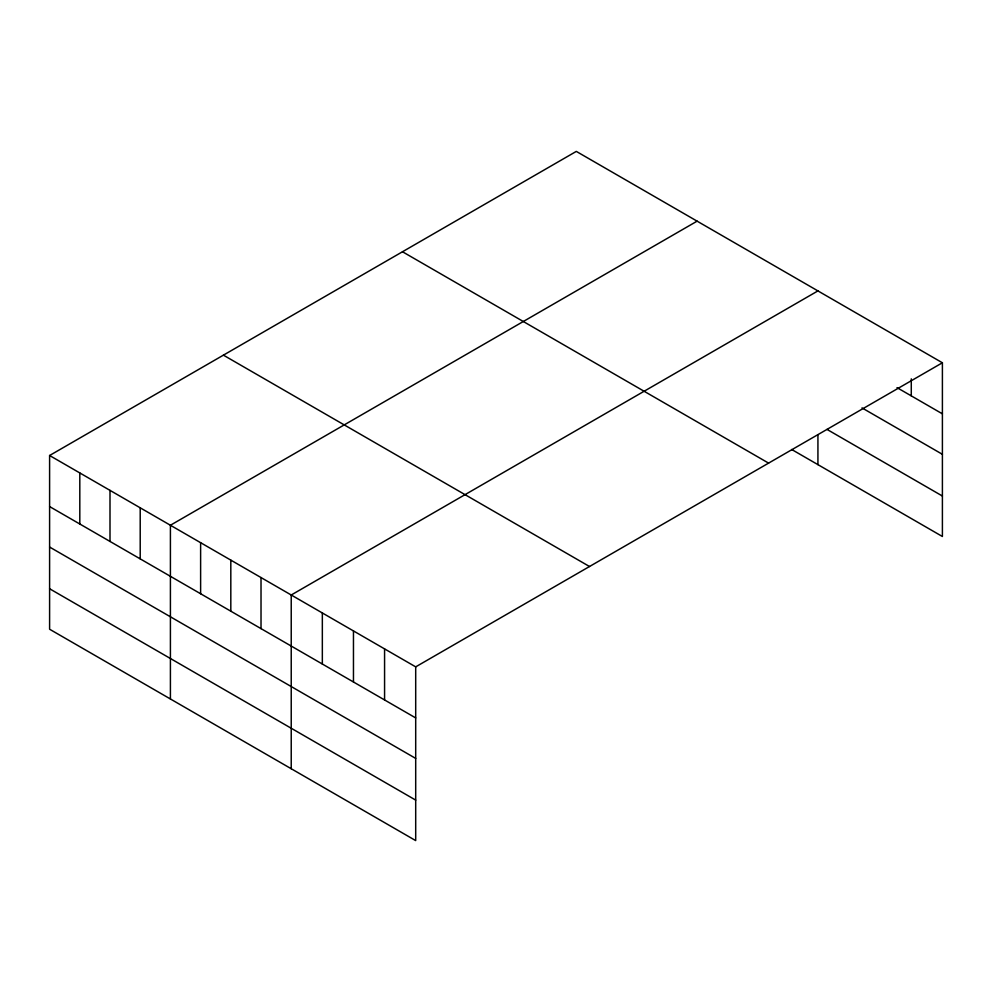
<?xml version="1.0" encoding="UTF-8"?>
<svg xmlns="http://www.w3.org/2000/svg" width="992" height="992" viewBox="0 0 992 992"><rect width="100%" height="100%" fill="white"/><g stroke="black" fill="none" stroke-linecap="round" stroke-linejoin="round"><path stroke-width="1.49" d="M49.6 455.502L415.698 666.86L415.698 840.596L49.6 629.226L49.6 455.502L576.302 151.404L942.4 362.774L942.4 536.498L791.666 449.475M697.116 221.154L170.413 525.252L170.413 698.976M817.929 290.904L291.226 595.002L291.226 768.726M415.698 666.86L942.4 362.774M897.016 387.636L942.4 413.838M862.011 407.898L942.4 454.311M827.006 429.4L942.4 496.025M402.492 251.757L768.589 463.115M223.411 355.148L589.508 566.506M49.6 506.565L415.698 717.923M49.6 547.038L415.698 758.409M49.6 588.752L415.698 800.11M911.276 378.845L911.276 395.87M817.929 434.657L817.929 464.64M384.574 648.892L384.574 699.955M353.462 630.924L353.462 682M322.338 612.957L322.338 664.032M261.02 577.555L261.02 628.63M230.814 560.12L230.814 611.184M200.62 542.686L200.62 593.749M140.207 507.805L140.207 558.88M110 490.37L110 541.434M79.806 472.936L79.806 523.999"/></g></svg>
